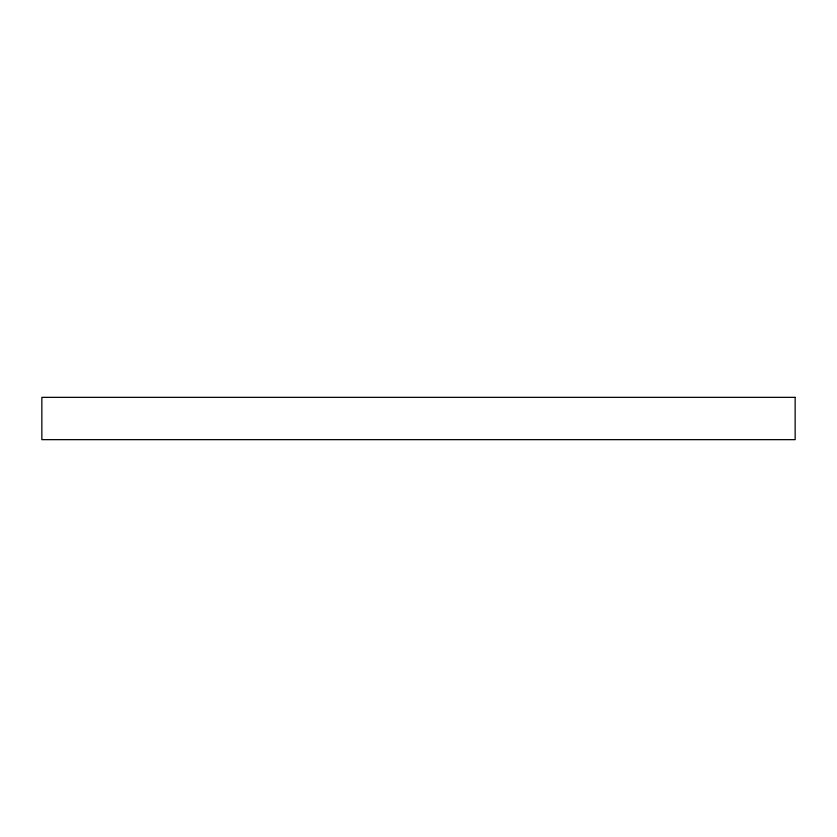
<?xml version="1.0" encoding="UTF-8"?>
<svg xmlns="http://www.w3.org/2000/svg" width="837" height="837" viewBox="0 0 837 837"><rect width="100%" height="100%" fill="white"/><g stroke="black" fill="none" stroke-linecap="round" stroke-linejoin="round"><path stroke-width="1.26" d="M795.15 397.345L41.85 397.345L41.85 439.655L795.15 439.655L795.15 397.345"/></g></svg>
